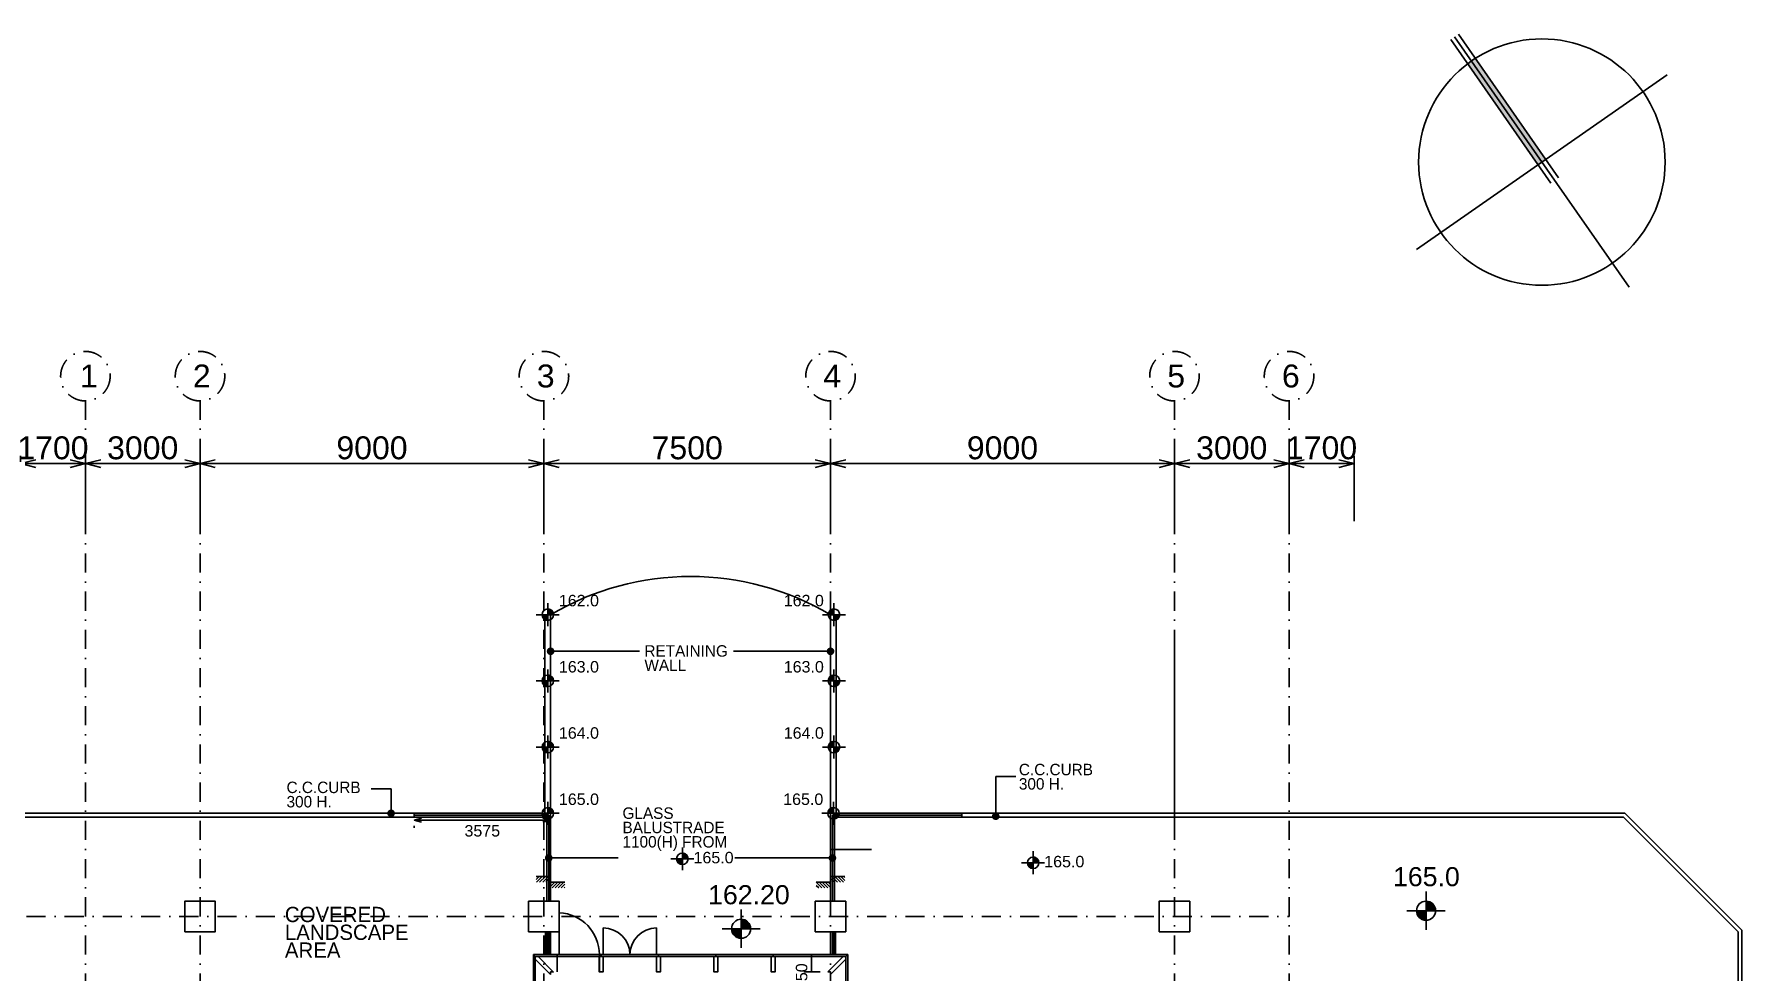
# Model space of a CAD drawing. Header units: millimetres. Extents: x 27940 to 139928, y 247 to 79491.
# Drawn here: x 74954 to 119645, y 45581 to 70128 of the extents above; entities that cross this region are included whole.
import ezdxf

# ---------------------------------------------------------------- set-up
doc = ezdxf.new("R2010")
doc.units = ezdxf.units.MM
doc.header["$LTSCALE"] = 1000
doc.linetypes.add('DASHDOT', pattern=[1, 0.5, -0.25, 0, -0.25])
doc.layers.get('0').update_dxf_attribs({"color": 8})
doc.layers.get('Defpoints').update_dxf_attribs({"color": 8})
for name, color, linetype in [('COL-160 Rev j', 8, 'Continuous'), ('DLN020__', 8, 'DASHDOT'), ('DLN030', 8, 'Continuous'), ('DLN030_1', 8, 'Continuous'), ('DLN032__', 8, 'Continuous'), ('DLN040__', 8, 'Continuous'), ('DLN051__', 8, 'Continuous'), ('DLN118__', 8, 'Continuous'), ('DLN210__', 8, 'Continuous'), ('DLN218__', 8, 'Continuous'), ('DLN280__', 8, 'Continuous'), ('DLN314__', 8, 'Continuous'), ('DLN816__', 8, 'Continuous'), ('LEVEL', 8, 'Continuous')]:
    doc.layers.add(name, color=color, linetype=linetype)
doc.styles.add('ROMANS', font='swissl.ttf')
doc.styles.get("Standard").update_dxf_attribs({"font": 'arial.ttf'})
doc.styles.add('SWIS721LT450', font='swissl.ttf')
doc.styles.add('SWIS721LT750', font='swissl.ttf')
doc.dimstyles.new('INTDIM', dxfattribs={"dimscale": 200, "dimtxt": 2.25, "dimasz": 1.5, "dimexe": 1, "dimexo": 0, "dimgap": 1, "dimtad": 1, "dimdec": 0, "dimrnd": 1, "dimzin": 1, "dimdsep": 46, "dimtxsty": 'SWIS721LT450', "dimcen": 1, "dimclrd": 256, "dimclre": 256, "dimclrt": 256, "dimaunit": 1, "dimadec": 3, "dimazin": 0, "dimtfac": 1, "dimtdec": 0, "dimtix": 1, "dimtmove": 2, "dimatfit": 0, "dimldrblk": 'DOT', "dimfxl": 1, "dimtolj": 1, "dimtzin": 0, "dimarcsym": 0})

# ---------------------------------------------------------------- blocks, each defined once
blk = doc.blocks.new('DIMARR')
for p, q in [((-1, 0.25), (0, 0)), ((-1, 0), (0, 0)), ((0, 0), (-1, -0.25))]:
    blk.add_line(p, q)
blk = doc.blocks.new('*D135')
at = {"layer": 'Defpoints', "color": 0, "transparency": 16777216}
for p in [(79295, 58887), (76295, 57179), (79295, 57179)]:
    blk.add_point(p, dxfattribs=at)
at = {"layer": 'DLN030_1', "lineweight": -2, "transparency": 16777216}
for p, q in [((76295, 57379), (76295, 59087)), ((79295, 57379), (79295, 59087)), ((76695, 58887), (78895, 58887))]:
    blk.add_line(p, q, dxfattribs=at)
at = {"layer": 'DLN030_1', "lineweight": -2, "transparency": 16777216, "xscale": 400, "yscale": 400, "zscale": 400, "rotation": 180}
blk.add_blockref('DIMARR', (76295, 58887), dxfattribs=at)
at = {"layer": 'DLN030_1', "lineweight": -2, "transparency": 16777216, "xscale": 400, "yscale": 400, "zscale": 400}
blk.add_blockref('DIMARR', (79295, 58887), dxfattribs=at)
at = {"layer": 'DLN030_1', "transparency": 16777216, "insert": (77795, 59295), "char_height": 600, "attachment_point": 5, "style": 'SWIS721LT450'}
blk.add_mtext('\\A1;3000', dxfattribs=at)
blk = doc.blocks.new('_Dot')
at = {"color": 0, "linetype": 'ByBlock', "lineweight": -2}
blk.add_line((-0.5, 0), (-1, 0), dxfattribs=at)
at = {"color": 0, "linetype": 'ByBlock', "const_width": 0.5}
blk.add_lwpolyline([(-0.25, 0, 1), (0.25, 0, 1)], format="xyb", close=True, dxfattribs=at)
blk = doc.blocks.new('*D136')
at = {"layer": 'Defpoints', "color": 0, "transparency": 16777216}
for p in [(88295, 58887), (79295, 57179), (88295, 57179)]:
    blk.add_point(p, dxfattribs=at)
at = {"layer": 'DLN030_1', "lineweight": -2, "transparency": 16777216}
for p, q in [((79295, 57379), (79295, 59087)), ((88295, 57379), (88295, 59087)), ((79695, 58887), (87895, 58887))]:
    blk.add_line(p, q, dxfattribs=at)
at = {"layer": 'DLN030_1', "lineweight": -2, "transparency": 16777216, "xscale": 400, "yscale": 400, "zscale": 400, "rotation": 180}
blk.add_blockref('DIMARR', (79295, 58887), dxfattribs=at)
at = {"layer": 'DLN030_1', "lineweight": -2, "transparency": 16777216, "xscale": 400, "yscale": 400, "zscale": 400}
blk.add_blockref('DIMARR', (88295, 58887), dxfattribs=at)
at = {"layer": 'DLN030_1', "transparency": 16777216, "insert": (83795, 59295), "char_height": 600, "attachment_point": 5, "style": 'SWIS721LT450'}
blk.add_mtext('\\A1;9000', dxfattribs=at)
blk = doc.blocks.new('*D137')
at = {"layer": 'Defpoints', "color": 0, "transparency": 16777216}
for p in [(95795, 58887), (95795, 57479), (88295, 57179)]:
    blk.add_point(p, dxfattribs=at)
at = {"layer": 'DLN030_1', "lineweight": -2, "transparency": 16777216}
for p, q in [((88295, 57379), (88295, 59087)), ((95795, 57679), (95795, 59087)), ((88695, 58887), (95395, 58887))]:
    blk.add_line(p, q, dxfattribs=at)
at = {"layer": 'DLN030_1', "lineweight": -2, "transparency": 16777216, "xscale": 400, "yscale": 400, "zscale": 400, "rotation": 180}
blk.add_blockref('DIMARR', (88295, 58887), dxfattribs=at)
at = {"layer": 'DLN030_1', "lineweight": -2, "transparency": 16777216, "xscale": 400, "yscale": 400, "zscale": 400}
blk.add_blockref('DIMARR', (95795, 58887), dxfattribs=at)
at = {"layer": 'DLN030_1', "transparency": 16777216, "insert": (92045, 59295), "char_height": 600, "attachment_point": 5, "style": 'SWIS721LT450'}
blk.add_mtext('\\A1;7500', dxfattribs=at)
blk = doc.blocks.new('*D138')
at = {"layer": 'Defpoints', "color": 0, "transparency": 16777216}
for p in [(104795, 58887), (95795, 57179), (104795, 57179)]:
    blk.add_point(p, dxfattribs=at)
at = {"layer": 'DLN030_1', "lineweight": -2, "transparency": 16777216}
for p, q in [((95795, 57379), (95795, 59087)), ((104795, 57379), (104795, 59087)), ((96195, 58887), (104395, 58887))]:
    blk.add_line(p, q, dxfattribs=at)
at = {"layer": 'DLN030_1', "lineweight": -2, "transparency": 16777216, "xscale": 400, "yscale": 400, "zscale": 400, "rotation": 180}
blk.add_blockref('DIMARR', (95795, 58887), dxfattribs=at)
at = {"layer": 'DLN030_1', "lineweight": -2, "transparency": 16777216, "xscale": 400, "yscale": 400, "zscale": 400}
blk.add_blockref('DIMARR', (104795, 58887), dxfattribs=at)
at = {"layer": 'DLN030_1', "transparency": 16777216, "insert": (100295, 59295), "char_height": 600, "attachment_point": 5, "style": 'SWIS721LT450'}
blk.add_mtext('\\A1;9000', dxfattribs=at)
blk = doc.blocks.new('*D139')
at = {"layer": 'Defpoints', "color": 0, "transparency": 16777216}
for p in [(107795, 58887), (104795, 57179), (107795, 57179)]:
    blk.add_point(p, dxfattribs=at)
at = {"layer": 'DLN030_1', "lineweight": -2, "transparency": 16777216}
for p, q in [((104795, 57379), (104795, 59087)), ((107795, 57379), (107795, 59087)), ((105195, 58887), (107395, 58887))]:
    blk.add_line(p, q, dxfattribs=at)
at = {"layer": 'DLN030_1', "lineweight": -2, "transparency": 16777216, "xscale": 400, "yscale": 400, "zscale": 400, "rotation": 180}
blk.add_blockref('DIMARR', (104795, 58887), dxfattribs=at)
at = {"layer": 'DLN030_1', "lineweight": -2, "transparency": 16777216, "xscale": 400, "yscale": 400, "zscale": 400}
blk.add_blockref('DIMARR', (107795, 58887), dxfattribs=at)
at = {"layer": 'DLN030_1', "transparency": 16777216, "insert": (106295, 59295), "char_height": 600, "attachment_point": 5, "style": 'SWIS721LT450'}
blk.add_mtext('\\A1;3000', dxfattribs=at)
blk = doc.blocks.new('*X13')
for p, q in [((45956, 42700), (46156, 42700)), ((45956, 42694), (46156, 42694)), ((45957, 42688), (46156, 42688)), ((45957, 42681), (46156, 42681)), ((45958, 42675), (46156, 42675)), ((45959, 42669), (46156, 42669)), ((45960, 42662), (46156, 42662)), ((45962, 42656), (46156, 42656)), ((45964, 42650), (46156, 42650)), ((45965, 42644), (46156, 42644)), ((45968, 42638), (46156, 42638)), ((45970, 42631), (46156, 42631)), ((45973, 42625), (46156, 42625)), ((45975, 42619), (46156, 42619)), ((45978, 42612), (46156, 42612)), ((45982, 42606), (46156, 42606)), ((45986, 42600), (46156, 42600)), ((45990, 42594), (46156, 42594)), ((45994, 42588), (46156, 42588)), ((45999, 42581), (46156, 42581)), ((46004, 42575), (46156, 42575)), ((46009, 42569), (46156, 42569)), ((46015, 42562), (46156, 42562)), ((46022, 42556), (46156, 42556)), ((46029, 42550), (46156, 42550)), ((46037, 42544), (46156, 42544)), ((46047, 42538), (46156, 42538)), ((46057, 42531), (46156, 42531)), ((46069, 42525), (46156, 42525)), ((46083, 42519), (46156, 42519)), ((46102, 42512), (46156, 42512)), ((46133, 42506), (46156, 42506))]:
    blk.add_line(p, q)
blk = doc.blocks.new('*X12')
for p, q in [((46156, 42900), (46200, 42900)), ((46156, 42894), (46222, 42894)), ((46156, 42888), (46238, 42888)), ((46156, 42881), (46250, 42881)), ((46156, 42875), (46261, 42875)), ((46156, 42869), (46271, 42869)), ((46156, 42862), (46279, 42862)), ((46156, 42856), (46287, 42856)), ((46156, 42850), (46294, 42850)), ((46156, 42844), (46300, 42844)), ((46156, 42838), (46306, 42838)), ((46156, 42831), (46311, 42831)), ((46156, 42825), (46316, 42825)), ((46156, 42819), (46320, 42819)), ((46156, 42812), (46324, 42812)), ((46156, 42806), (46328, 42806)), ((46156, 42800), (46332, 42800)), ((46156, 42794), (46335, 42794)), ((46156, 42788), (46338, 42788)), ((46156, 42781), (46341, 42781)), ((46156, 42775), (46343, 42775)), ((46156, 42769), (46345, 42769)), ((46156, 42762), (46347, 42762)), ((46156, 42756), (46349, 42756)), ((46156, 42750), (46351, 42750)), ((46156, 42744), (46352, 42744)), ((46156, 42738), (46353, 42738)), ((46156, 42731), (46354, 42731)), ((46156, 42725), (46355, 42725)), ((46156, 42719), (46355, 42719)), ((46156, 42712), (46356, 42712)), ((46156, 42706), (46356, 42706))]:
    blk.add_line(p, q)
blk = doc.blocks.new('ELFIN')
at = {"layer": 'DLN032__'}
for p, q in [((0, 0.5), (0, 0)), ((0, 0), (-0.5, 0)), ((0, 0), (0, -0.5)), ((0.5, 0), (0, 0))]:
    blk.add_line(p, q, dxfattribs=at)
for start, end in [(90, 180), (180, 270), (0, 90), (270, 0)]:
    blk.add_arc((0, 0), 0.25, start, end, dxfattribs=at)
at = {"layer": 'DLN032__', "xscale": 0.001250000001164153, "yscale": 0.001250000001164153, "zscale": 0.001250000001164153}
for name in ['*X12', '*X13']:
    blk.add_blockref(name, (-57.695, -53.381), dxfattribs=at)
at = {"layer": 'DLN032__', "style": 'ROMANS'}
blk.add_attdef('ELFIN', (0.254, 0.347), '', height=0.5, dxfattribs=at)
blk = doc.blocks.new('*D154')
at = {"layer": 'Defpoints', "color": 0, "transparency": 16777216}
for p in [(95724, 46031), (95295, 45581), (95724, 45581)]:
    blk.add_point(p, dxfattribs=at)
at = {"layer": 'DLN030', "lineweight": -2, "transparency": 16777216}
for p, q in [((95524, 46031), (95095, 46031)), ((95295, 46031), (95295, 45581)), ((95524, 45581), (95095, 45581))]:
    blk.add_line(p, q, dxfattribs=at)
at = {"layer": 'DLN030', "transparency": 16777216, "insert": (95040, 45454), "char_height": 300, "attachment_point": 5, "rotation": 90, "style": 'SWIS721LT450'}
blk.add_mtext('\\A1;450', dxfattribs=at)
blk = doc.blocks.new('*D180')
at = {"layer": 'Defpoints', "color": 0, "transparency": 16777216}
for p in [(76295, 58887), (74595, 57179), (76295, 57179)]:
    blk.add_point(p, dxfattribs=at)
at = {"layer": 'DLN030_1', "lineweight": -2, "transparency": 16777216}
for p, q in [((74595, 57379), (74595, 59087)), ((76295, 57379), (76295, 59087)), ((74995, 58887), (75895, 58887))]:
    blk.add_line(p, q, dxfattribs=at)
at = {"layer": 'DLN030_1', "lineweight": -2, "transparency": 16777216, "xscale": 400, "yscale": 400, "zscale": 400, "rotation": 180}
blk.add_blockref('DIMARR', (74595, 58887), dxfattribs=at)
at = {"layer": 'DLN030_1', "lineweight": -2, "transparency": 16777216, "xscale": 400, "yscale": 400, "zscale": 400}
blk.add_blockref('DIMARR', (76295, 58887), dxfattribs=at)
at = {"layer": 'DLN030_1', "transparency": 16777216, "insert": (75445, 59295), "char_height": 600, "attachment_point": 5, "style": 'SWIS721LT450'}
blk.add_mtext('\\A1;1700', dxfattribs=at)
blk = doc.blocks.new('*D181')
at = {"layer": 'Defpoints', "color": 0, "transparency": 16777216}
for p in [(109495, 58887), (107795, 57179), (109495, 57179)]:
    blk.add_point(p, dxfattribs=at)
at = {"layer": 'DLN030_1', "lineweight": -2, "transparency": 16777216}
for p, q in [((107795, 57379), (107795, 59087)), ((109495, 57379), (109495, 59087)), ((108195, 58887), (109095, 58887))]:
    blk.add_line(p, q, dxfattribs=at)
at = {"layer": 'DLN030_1', "lineweight": -2, "transparency": 16777216, "xscale": 400, "yscale": 400, "zscale": 400, "rotation": 180}
blk.add_blockref('DIMARR', (107795, 58887), dxfattribs=at)
at = {"layer": 'DLN030_1', "lineweight": -2, "transparency": 16777216, "xscale": 400, "yscale": 400, "zscale": 400}
blk.add_blockref('DIMARR', (109495, 58887), dxfattribs=at)
at = {"layer": 'DLN030_1', "transparency": 16777216, "insert": (108645, 59295), "char_height": 600, "attachment_point": 5, "style": 'SWIS721LT450'}
blk.add_mtext('\\A1;1700', dxfattribs=at)
blk = doc.blocks.new('level diff')
at = {"layer": 'LEVEL'}
h = blk.add_hatch(dxfattribs=at)
h.set_pattern_fill('ANSI31', color=256, scale=450, angle=210.535, style=0)
h.set_pattern_definition([(14.465, (-16047.86, -9196.314), (-14.0506, 54.4669), [])])
h.paths.add_polyline_path([(-247, 320), (-323, 191), (0, 0), (76, 129)])
h.paths.add_polyline_path([(0, 0), (-76, -129), (247, -320), (323, -191)])
for p, q in [((77, 130), (-246, 321)), ((0, 0), (77, 130)), ((0, 0), (323, -191))]:
    blk.add_line(p, q, dxfattribs=at)
blk = doc.blocks.new('*D84')
at = {"layer": 'Defpoints', "color": 0, "transparency": 16777216}
for p in [(84895, 49601), (88470, 49601), (88470, 49551)]:
    blk.add_point(p, dxfattribs=at)
at = {"layer": 'DLN816__', "lineweight": -2, "transparency": 16777216}
for p, q in [((84895, 49401), (84895, 49351)), ((85095, 49551), (88270, 49551)), ((88470, 49401), (88470, 49351))]:
    blk.add_line(p, q, dxfattribs=at)
at = {"layer": 'DLN816__', "lineweight": -2, "transparency": 16777216, "xscale": 200, "yscale": 200, "zscale": 200, "rotation": 180}
blk.add_blockref('DIMARR', (84895, 49551), dxfattribs=at)
at = {"layer": 'DLN816__', "lineweight": -2, "transparency": 16777216, "xscale": 200, "yscale": 200, "zscale": 200}
blk.add_blockref('DIMARR', (88470, 49551), dxfattribs=at)
at = {"layer": 'DLN816__', "transparency": 16777216, "insert": (86682, 49271), "char_height": 300, "attachment_point": 5, "style": 'SWIS721LT450'}
blk.add_mtext('\\A1;3575', dxfattribs=at)
blk = doc.blocks.new('Magenta')
at = {"layer": 'DLN314__'}
blk.add_line((3743, 6495), (3693, 6445), dxfattribs=at)
blk.add_lwpolyline([(4214, 6895), (4143, 6895), (4143, 6966), (3743, 6566), (3743, 6495), (3814, 6495)], close=True, dxfattribs=at)
blk = doc.blocks.new('Magenta-1')
at = {"layer": 'DLN314__'}
blk.add_line((3743, 14395), (3693, 14395), dxfattribs=at)
blk.add_lwpolyline([(3743, 14345), (4143, 14345), (4143, 14445), (3743, 14445)], close=True, dxfattribs=at)

msp = doc.modelspace()

# ---------------------------------------------------------------- hatches: boundary and pattern name
at = {"layer": 'DLN051__'}
h = msp.add_hatch(color=256, dxfattribs=at)
h.paths.add_polyline_path([(112671.9, 69494.3, 0.009692), (112568, 69424.9), (114412.1, 66778.9), (114514.7, 66850.3)])
h.paths.add_polyline_path([(114309.6, 66707.4), (114412.1, 66778.9), (112568, 69424.9, 0.009692), (112466.8, 69351.4)])
h = msp.add_hatch(color=256, dxfattribs=at)
h.paths.add_polyline_path([(112671.9, 69494.3, 0.009692), (112568, 69424.9), (114412.1, 66778.9), (114514.7, 66850.3)])
h.paths.add_polyline_path([(114309.6, 66707.4), (114412.1, 66778.9), (112568, 69424.9, 0.009692), (112466.8, 69351.4)])

# ---------------------------------------------------------------- linework, layer by layer
at = {"layer": 'COL-160 Rev j', "ltscale": 0.01}
for p, q in [((89845, 46030.7), (89845, 46730.7)), ((91245, 46030.7), (91245, 46730.7))]:
    msp.add_line(p, q, dxfattribs=at)
for centre, start, end in [((89845, 46030.7), 360, 90), ((91245, 46030.7), 90, 180)]:
    msp.add_arc(centre, 700, start, end, dxfattribs=at)
at = {"layer": 'DLN020__'}
for p, q in [((76295, 14030.7), (76295, 60526.8)), ((79295, 14030.7), (79295, 60526.8)), ((88295, 14030.7), (88295, 60526.8)), ((95795, 14030.7), (95795, 60526.8)), ((104795, 14030.7), (104795, 60526.8)), ((107795, 14030.7), (107795, 60526.8)), ((54749.4, 47030.7), (107795, 47030.7))]:
    msp.add_line(p, q, dxfattribs=at)
for centre in [(76295, 61174.5), (79295, 61174.5), (88295, 61174.5), (95795, 61174.5), (104795, 61174.5), (107795, 61174.5)]:
    msp.add_circle(centre, 647.6, dxfattribs=at)
at = {"layer": 'DLN051__'}
for p, q in [((112025.1, 69985.3), (114645.2, 66225.9)), ((112025.1, 69985.3), (114645.2, 66225.9)), ((112127.6, 70056.7), (116696.6, 63501)), ((112127.6, 70056.7), (116696.6, 63501)), ((112230.2, 70128.2), (114850.3, 66368.8)), ((112230.2, 70128.2), (114850.3, 66368.8)), ((111134.2, 64494.4), (117690, 69063.4)), ((111134.2, 64494.4), (117690, 69063.4))]:
    msp.add_line(p, q, dxfattribs=at)
msp.add_circle((114412.1, 66778.9), 3225.2, dxfattribs=at)
msp.add_circle((114412.1, 66778.9), 3225.2, dxfattribs=at)
at = {"layer": 'DLN118__'}
msp.add_arc((92133.3, 48726.8), 7203.9, 59.44994, 120.56571, dxfattribs=at)
at = {"layer": 'DLN210__'}
for p, q in [((88470, 54930.7), (88320, 54930.7)), ((88320, 54930.7), (88320, 49730.7)), ((88470, 54930.7), (88470, 49730.7)), ((95795, 54930.7), (95795, 49730.7)), ((95945, 54930.7), (95795, 54930.7)), ((95945, 54930.7), (95945, 49730.7))]:
    msp.add_line(p, q, dxfattribs=at)
at = {"layer": 'DLN218__', "ltscale": 0.05}
for p, q in [((96869.8, 48780.7), (95795, 48780.7)), ((95795, 46630.7), (95795, 46030.7))]:
    msp.add_line(p, q, dxfattribs=at)
at = {"layer": 'DLN218__'}
msp.add_line((88470, 46630.7), (88470, 46030.7), dxfattribs=at)
at = {"layer": 'DLN280__'}
for points in [[(78895, 46630.7), (79695, 46630.7), (79695, 47430.7), (78895, 47430.7)], [(87895, 46630.7), (88695, 46630.7), (88695, 47430.7), (87895, 47430.7)], [(87895, 46630.7), (88695, 46630.7), (88695, 47430.7), (87895, 47430.7)], [(95395, 46630.7), (96195, 46630.7), (96195, 47430.7), (95395, 47430.7)], [(95395, 46630.7), (96195, 46630.7), (96195, 47430.7), (95395, 47430.7)], [(104395, 46630.7), (105195, 46630.7), (105195, 47430.7), (104395, 47430.7)]]:
    msp.add_lwpolyline(points, close=True, dxfattribs=at)
at = {"layer": 'DLN314__'}
for p, q in [((84895, 49730.7), (88470, 49730.7)), ((84895, 49730.7), (84895, 49630.7)), ((84895, 49680.7), (88420, 49680.7)), ((84895, 49630.7), (88370, 49630.7)), ((88370, 47430.7), (88370, 49630.7)), ((88420, 47430.7), (88420, 49680.7)), ((88470, 47430.7), (88470, 49730.7)), ((95795, 49730.7), (95795, 47430.7)), ((99231.5, 49730.7), (95795, 49730.7)), ((95845, 49680.7), (95845, 47430.7)), ((99231.5, 49680.7), (95845, 49680.7)), ((95895, 49630.7), (95895, 47430.7)), ((99231.5, 49630.7), (95895, 49630.7)), ((88695, 46030.7), (88695, 47130.7)), ((88340, 46630.7), (88340, 46030.7)), ((88380, 46630.7), (88380, 46030.7)), ((88420, 46630.7), (88420, 46030.7)), ((95845, 46630.7), (95845, 46030.7)), ((95885, 46630.7), (95885, 46030.7)), ((95925, 46630.7), (95925, 46030.7)), ((88020, 42680.7), (88020, 46030.7)), ((89845, 46030.7), (88020, 46030.7)), ((88070, 44080.7), (88070, 45980.7)), ((88070, 45980.7), (89745, 45980.7)), ((88645, 45580.7), (88645, 46030.7)), ((89745, 45580.7), (89745, 46030.7)), ((96245, 46030.7), (89845, 46030.7)), ((89845, 45980.7), (92745, 45980.7)), ((92845, 45980.7), (94245, 45980.7)), ((94345, 45980.7), (96195, 45980.7)), ((96195, 44080.7), (96195, 45980.7)), ((96245, 42680.7), (96245, 46030.7))]:
    msp.add_line(p, q, dxfattribs=at)
msp.add_arc((88645, 46030.7), 1100, 360, 87.39475, dxfattribs=at)
at = {"layer": 'DLN816__'}
for p, q in [((104795, 54275.8), (104795, 49440.2)), ((84895, 49730.7), (66526.7, 49730.7)), ((84895, 49630.7), (66586, 49630.7)), ((99231.5, 49730.7), (106286.4, 49730.7)), ((99231.5, 49630.7), (99231.5, 49730.7)), ((99231.5, 49630.7), (106245, 49630.7)), ((106245, 49630.7), (108795, 49630.7)), ((106286.4, 49730.7), (108836.4, 49730.7)), ((108795, 49630.7), (116545, 49630.7)), ((108836.4, 49730.7), (116586.4, 49730.7)), ((116545, 49630.7), (119545, 46630.7)), ((116586.4, 49730.7), (119645, 46672.1)), ((119545, 46630.7), (119545, 34330.7)), ((119645, 46672.1), (119645, 34289.3))]:
    msp.add_line(p, q, dxfattribs=at)

# ---------------------------------------------------------------- block references
at = {"layer": 'DLN032__'}
ref = msp.add_blockref('ELFIN', (111380, 47181.1), dxfattribs=dict(at, xscale=1000, yscale=1000, zscale=1000))
ref.add_attrib('ELFIN', '165.0', (110516, 47822.5), dxfattribs={"layer": 'LEVEL', "height": 500, "style": 'ROMANS'})
ref = msp.add_blockref('ELFIN', (93455.3, 46708.9), dxfattribs=dict(at, xscale=1000, yscale=1000, zscale=1000))
ref.add_attrib('ELFIN', '162.20', (92591.3, 47350.3), dxfattribs={"layer": 'LEVEL', "height": 500, "style": 'ROMANS'})
at = {"layer": 'DLN040__'}
ref = msp.add_blockref('ELFIN', (88395, 54930.7), dxfattribs=dict(at, xscale=600, yscale=600, zscale=600))
ref.add_attrib('ELFIN', '162.0', (88686.8, 55150.1), dxfattribs={"layer": 'LEVEL', "height": 300, "style": 'ROMANS'})
ref = msp.add_blockref('ELFIN', (95886, 54930.7), dxfattribs=dict(at, xscale=-600, yscale=600, zscale=600))
ref.add_attrib('ELFIN', '162.0', (94571.5, 55150.1), dxfattribs={"layer": 'LEVEL', "height": 300, "style": 'ROMANS'})
ref = msp.add_blockref('ELFIN', (88395, 53197.7), dxfattribs=dict(at, xscale=600, yscale=600, zscale=600))
ref.add_attrib('ELFIN', '163.0', (88686.8, 53417.1), dxfattribs={"layer": 'LEVEL', "height": 300, "style": 'ROMANS'})
ref = msp.add_blockref('ELFIN', (95886, 53197.7), dxfattribs=dict(at, xscale=-600, yscale=600, zscale=600))
ref.add_attrib('ELFIN', '163.0', (94571.5, 53417.1), dxfattribs={"layer": 'LEVEL', "height": 300, "style": 'ROMANS'})
ref = msp.add_blockref('ELFIN', (88395, 51464.7), dxfattribs=dict(at, xscale=600, yscale=600, zscale=600))
ref.add_attrib('ELFIN', '164.0', (88686.8, 51684.1), dxfattribs={"layer": 'LEVEL', "height": 300, "style": 'ROMANS'})
ref = msp.add_blockref('ELFIN', (95886, 51464.7), dxfattribs=dict(at, xscale=-600, yscale=600, zscale=600))
ref.add_attrib('ELFIN', '164.0', (94571.5, 51684.1), dxfattribs={"layer": 'LEVEL', "height": 300, "style": 'ROMANS'})
ref = msp.add_blockref('ELFIN', (88395, 49730.7), dxfattribs=dict(at, xscale=600, yscale=600, zscale=600))
ref.add_attrib('ELFIN', '165.0', (88686.8, 49950.1), dxfattribs={"layer": 'LEVEL', "height": 300, "style": 'ROMANS'})
ref = msp.add_blockref('ELFIN', (95871.6, 49730.7), dxfattribs=dict(at, xscale=-600, yscale=600, zscale=600))
ref.add_attrib('ELFIN', '165.0', (94557.1, 49950.1), dxfattribs={"layer": 'LEVEL', "height": 300, "style": 'ROMANS'})
ref = msp.add_blockref('ELFIN', (91918.1, 48540.4), dxfattribs=dict(at, xscale=600, yscale=600, zscale=600))
ref.add_attrib('ELFIN', '165.0', (92210, 48421.6), dxfattribs={"layer": 'LEVEL', "height": 300, "style": 'ROMANS'})
ref = msp.add_blockref('ELFIN', (101097, 48436.8), dxfattribs=dict(at, xscale=600, yscale=600, zscale=600))
ref.add_attrib('ELFIN', '165.0', (101388.9, 48317.9), dxfattribs={"layer": 'LEVEL', "height": 300, "style": 'ROMANS'})
at = {"layer": 'DLN314__'}
for name, p, rotation in [('Magenta', (81573.4, 49721.7), 270.0173605381911), ('Magenta-1', (75399.5, 49723.7), 270), ('Magenta-1', (76899.5, 49723.7), 270), ('Magenta-1', (78399.5, 49723.7), 270), ('Magenta-1', (79899.5, 49723.7), 270), ('Magenta', (99938, 52476.2), 179.9999990288095)]:
    msp.add_blockref(name, p, dxfattribs=dict(at, rotation=rotation))
at = {"layer": 'LEVEL', "rotation": 30.53500951230732}
msp.add_blockref('level diff', (88470, 47926.8), dxfattribs=at)
at = {"layer": 'LEVEL', "xscale": -1, "rotation": 329.4649904876927}
msp.add_blockref('level diff', (95795, 47926.8), dxfattribs=at)

# ---------------------------------------------------------------- texts
at = {"layer": 'DLN020__', "char_height": 600, "width": 17069.008, "attachment_point": 1}
for s, insert in [('1', (76151.7, 61479.7)), ('2', (79108.3, 61479.7)), ('3', (88108.3, 61479.7)), ('4', (95608.3, 61479.7)), ('5', (104608.3, 61479.7)), ('6', (107608.3, 61479.7))]:
    msp.add_mtext(s, dxfattribs=dict(at, insert=insert))
at = {"layer": 'DLN040__', "style": 'SWIS721LT750'}
for s, insert, char_height, width, attachment_point, line_spacing_factor in [('{\\fUnivers|b0|i0|c0|p34;RETAINING WALL }', (90925.3, 54131.6), 300, 2344.012, 1, 0.75), ('{\\fUnivers|b0|i0|c0|p34;C.C.CURB 300 H.}', (100724.9, 51026.9), 300, 2344.012, 1, 0.75), ('{\\fUnivers|b0|i0|c0|p34;C.C.CURB 300 H.}', (81558.8, 50560.5), 300, 2344.012, 1, 0.75), ('{\\fUnivers|b0|i0|c0|p34;GLASS BALUSTRADE\\P1100(H) FROM}', (90351.3, 49885.5), 300, 2993.745, 1, 0.75), ('{\\fUnivers|b0|i0|c0|p34;COVERED LANDSCAPE AREA}', (81515.1, 45949.4), 400, 3513, 7, 0.7)]:
    msp.add_mtext(s, dxfattribs=dict(at, insert=insert, char_height=char_height, width=width, attachment_point=attachment_point, line_spacing_factor=line_spacing_factor))

# ---------------------------------------------------------------- dimensions: what is measured, and where the dimension line sits
at = {"layer": 'DLN030'}
dim = msp.add_linear_dim(base=(95295, 45580.7), p1=(95724, 46030.7), p2=(95724, 45580.7), angle=90, dimstyle='INTDIM', override={"dimscale": 1, "dimtxt": 300, "dimasz": 200, "dimexe": 200, "dimexo": 200, "dimgap": 100, "dimrnd": 0, "dimzin": 0, "dimblk": 'DIMARR', "dimcen": 200, "dimclrt": 256, "dimadec": 4}, dxfattribs=at)
dim.commit()
dim.dimension.update_dxf_attribs({"geometry": '*D154', "text_midpoint": (95040.5, 45454.3), "dimtype": 160})
at = {"layer": 'DLN030_1'}
for base, p1, p2, picture, middle in [((76295, 58886.8), (74595, 57178.6), (76295, 57178.6), '*D180', (75445, 59295.2)), ((109495, 58886.8), (107795, 57178.6), (109495, 57178.6), '*D181', (108645, 59295.2))]:
    dim = msp.add_linear_dim(base=base, p1=p1, p2=p2, angle=360, dimstyle='INTDIM', override={"dimscale": 1, "dimtxt": 600, "dimasz": 400, "dimexe": 200, "dimexo": 200, "dimgap": 100, "dimrnd": 0, "dimzin": 0, "dimblk": 'DIMARR', "dimcen": 200, "dimclrt": 256}, dxfattribs=at)
    dim.commit()
    dim.dimension.update_dxf_attribs({"geometry": picture, "text_midpoint": middle, "dimtype": 160})
for base, p1, p2, picture, middle in [((79295, 58886.8), (76295, 57178.6), (79295, 57178.6), '*D135', (77795, 59295.2)), ((88295, 58886.8), (79295, 57178.6), (88295, 57178.6), '*D136', (83795, 59295.2)), ((95795, 58886.8), (88295, 57178.6), (95795, 57478.6), '*D137', (92045, 59295.2)), ((104795, 58886.8), (95795, 57178.6), (104795, 57178.6), '*D138', (100295, 59295.2)), ((107795, 58886.8), (104795, 57178.6), (107795, 57178.6), '*D139', (106295, 59295.2))]:
    dim = msp.add_linear_dim(base=base, p1=p1, p2=p2, angle=360, dimstyle='INTDIM', override={"dimscale": 1, "dimtxt": 600, "dimasz": 400, "dimexe": 200, "dimexo": 200, "dimgap": 100, "dimrnd": 0, "dimzin": 0, "dimblk": 'DIMARR', "dimcen": 200, "dimclrt": 256}, dxfattribs=at)
    dim.commit()
    dim.dimension.update_dxf_attribs({"geometry": picture, "text_midpoint": middle})
at = {"layer": 'DLN816__'}
dim = msp.add_linear_dim(base=(88470, 49550.7), p1=(84895, 49600.7), p2=(88470, 49600.7), dimstyle='INTDIM', override={"dimscale": 1, "dimtxt": 300, "dimasz": 200, "dimexe": 200, "dimexo": 200, "dimgap": 100, "dimrnd": 0, "dimzin": 0, "dimblk": 'DIMARR', "dimcen": 200, "dimclrt": 256, "dimadec": 4}, dxfattribs=at)
dim.commit()
dim.dimension.update_dxf_attribs({"geometry": '*D84', "text_midpoint": (86682.5, 49271.4), "dimtype": 160})

# ---------------------------------------------------------------- leaders
at = {"layer": 'DLN040__'}
for points in [[(88470, 53972.9), (90796.2, 53972.9)], [(95795, 53972.9), (93253.9, 53972.9)], [(100119.2, 49655.1), (100119.2, 50692.4), (100641.5, 50692.4)], [(84294.4, 49730.7), (84294.4, 50375.7), (83772, 50375.7)], [(88420, 48561.3), (90238.8, 48561.3)], [(95845, 48561.3), (93292.9, 48561.3)]]:
    msp.add_leader(points, dimstyle='INTDIM', override={"dimscale": 1, "dimtxt": 300, "dimasz": 200, "dimexe": 200, "dimexo": 200, "dimgap": 100, "dimtad": 0, "dimrnd": 0, "dimzin": 0, "dimcen": 300, "dimclrt": 256, "dimadec": 4}, dxfattribs=at)

doc.saveas('drawing.dxf')
